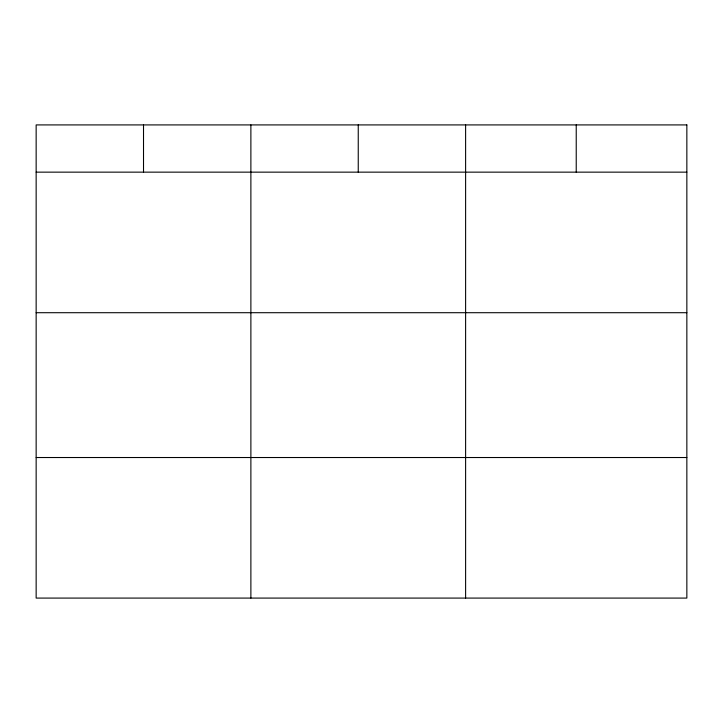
<?xml version="1.0" encoding="UTF-8"?>
<svg xmlns="http://www.w3.org/2000/svg" width="723" height="723" viewBox="0 0 723 723"><rect width="100%" height="100%" fill="white"/><g stroke="black" fill="none" stroke-linecap="round" stroke-linejoin="round"><path stroke-width="1.08" d="M36.15 172.146L686.85 172.146M36.15 312.707L686.85 312.707M36.15 457.523L686.85 457.523M576.231 124.916L576.231 172.146M465.612 124.916L465.612 598.084M358.247 124.916L358.247 172.146M250.881 124.916L250.881 598.084M143.516 124.916L143.516 172.146M686.85 124.916L36.15 124.916L36.15 598.084L686.85 598.084L686.85 124.916"/></g></svg>
